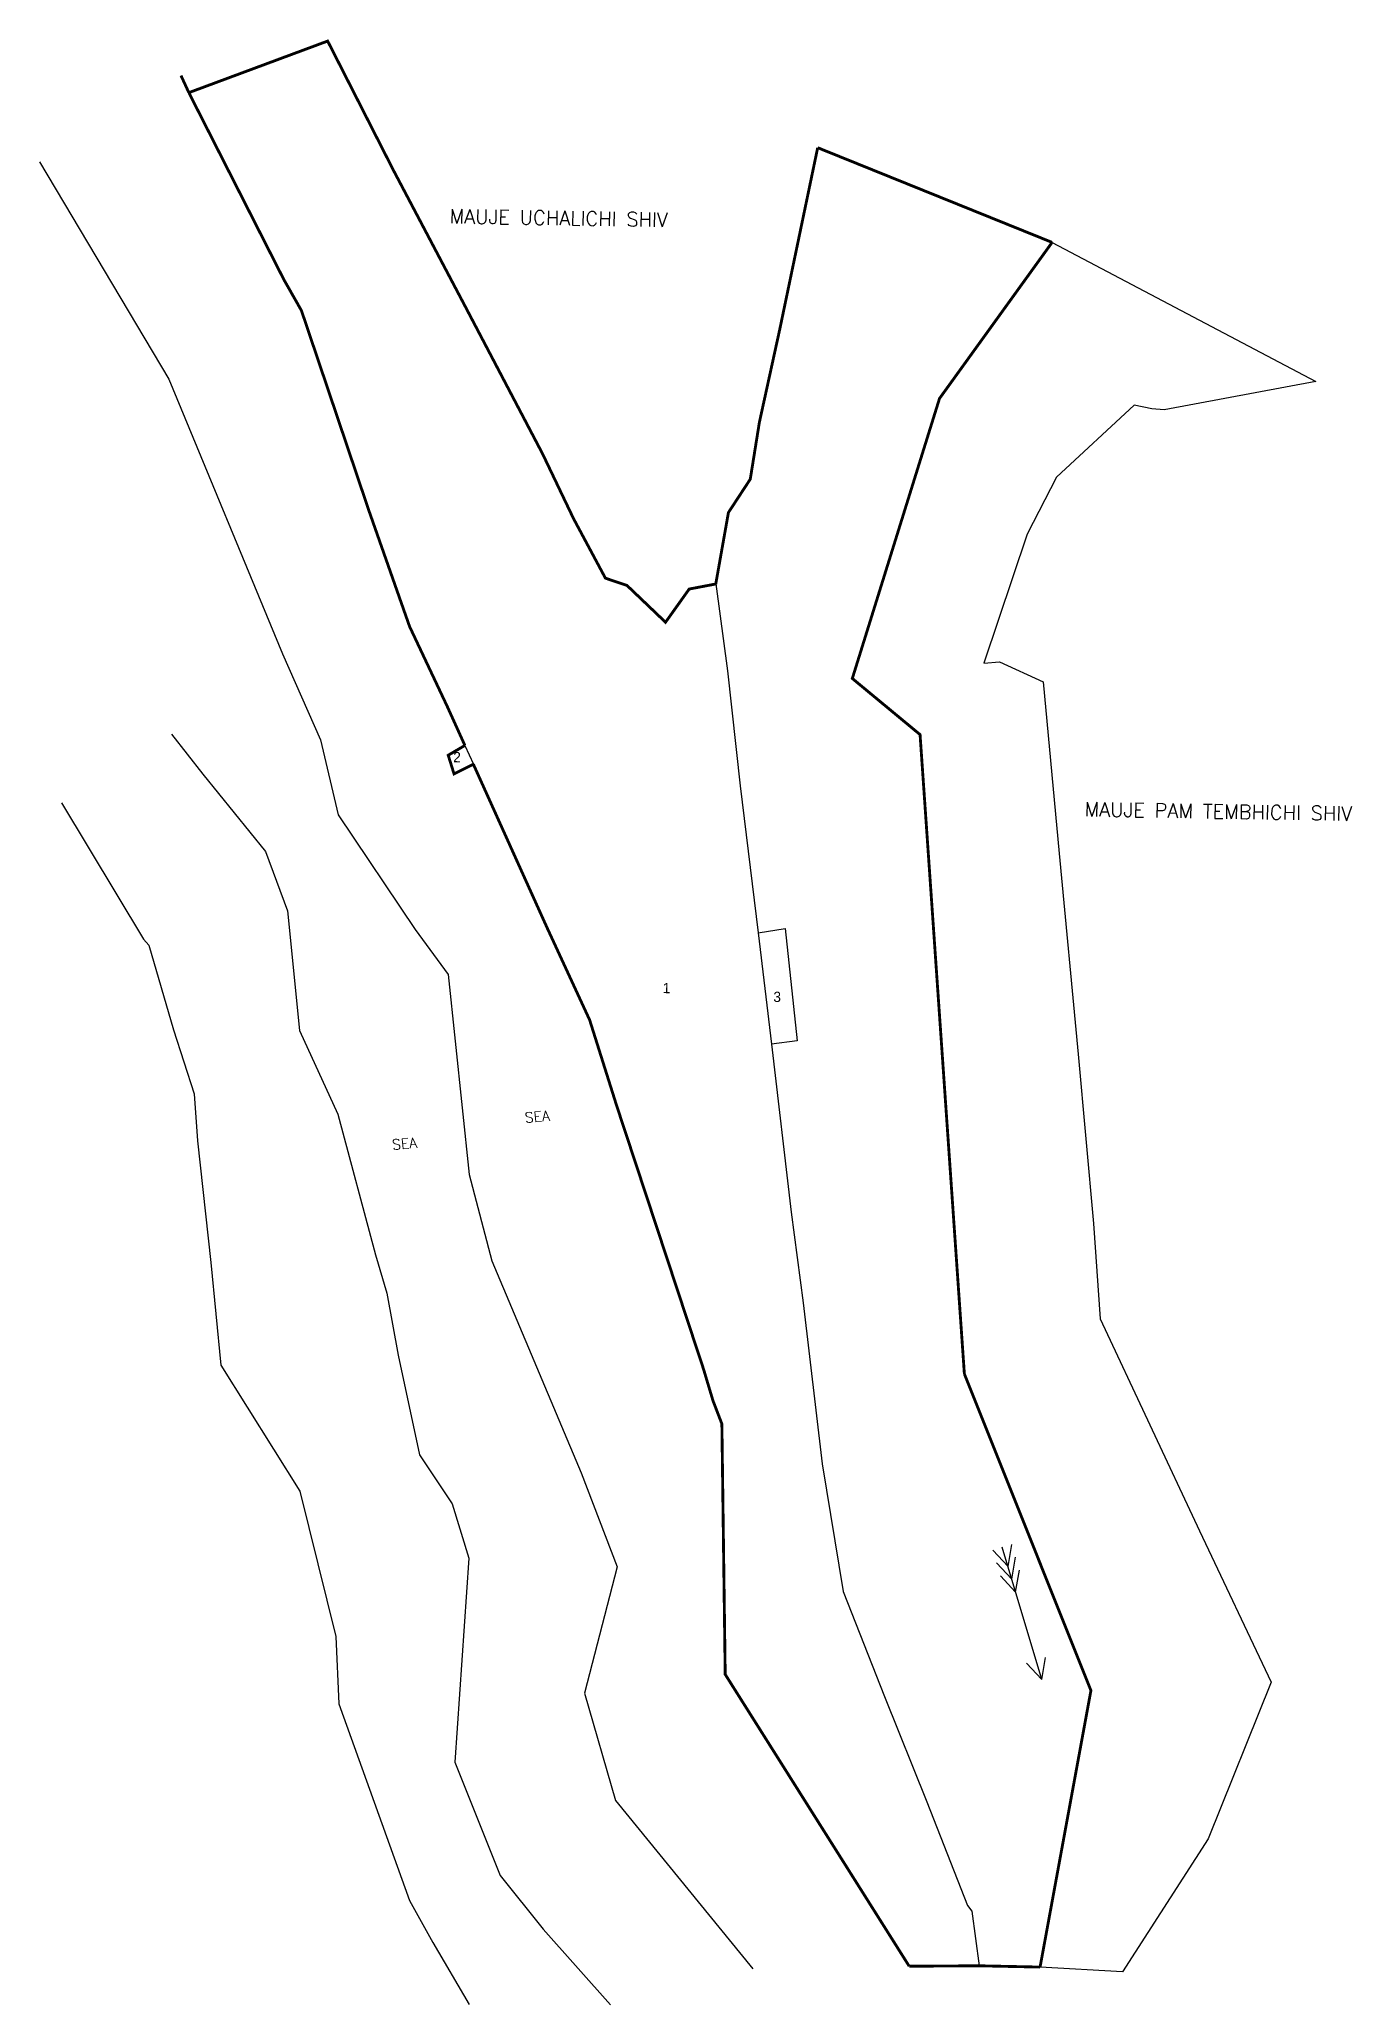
# Model space of a CAD drawing. Header units: metres. Extents: x 257086 to 258306, y 2190050 to 2191878.
import ezdxf

# ---------------------------------------------------------------- set-up
doc = ezdxf.new("R2010")
doc.units = ezdxf.units.M
doc.header["$LTSCALE"] = 0.3
doc.linetypes.add('DASHDOT', pattern=[1, 0.5, -0.25, 0, -0.25])
doc.linetypes.add('DIVIDE', pattern=[1.25, 0.5, -0.25, 0, -0.25, 0, -0.25])
for name, color, linetype in [('OFF', 1, 'Continuous'), ('OTHERS', 1, 'Continuous'), ('POLY_PARCEL', 6, 'Continuous'), ('POLY_WATER', 4, 'Continuous'), ('SYM_ARROW', 1, 'Continuous'), ('TEXT_MAPIN', 7, 'Continuous'), ('TEXT_MAPOUT', 7, 'Continuous'), ('TEXT_PARCEL', 7, 'Continuous'), ('V_BOUND_LINE', 7, 'Continuous'), ('V_BOUND_STREAM_LINE', 7, 'DASHDOT'), ('V_DIVIDE_LINE', 7, 'DIVIDE')]:
    doc.layers.add(name, color=color, linetype=linetype)
doc.styles.get("Standard").update_dxf_attribs({"font": 'simplex.shx'})
doc.styles.add('TEXT_MAP', font='KRDEV050.TTF', dxfattribs={"height": 1.8})

# ---------------------------------------------------------------- blocks, each defined once
blk = doc.blocks.new('RIVERARROW')
for points in [[(0, 0), (3.52, 1.73)], [(0, 0), (3.52, -1.73)], [(0, 0), (24.26, 0)], [(16.05, 0), (19.57, 1.73)], [(16.05, 0), (19.57, -1.73)], [(18.43, 0), (21.95, 1.73)], [(18.43, 0), (21.95, -1.73)], [(20.74, 0), (24.26, 1.73)], [(20.74, 0), (24.26, -1.73)]]:
    blk.add_lwpolyline(points)

msp = doc.modelspace()

# ---------------------------------------------------------------- linework, layer by layer
at = {"layer": 'OFF'}
for points in [[(258027.8, 2191689.4), (258272.9, 2191559.9)], [(258093.3, 2190080.5), (258016.6, 2190084.9)]]:
    msp.add_lwpolyline(points, dxfattribs=at)
at = {"layer": 'OTHERS'}
for points in [[(257086, 2191764.4), (257206.4, 2191562.1), (257312.1, 2191306.5), (257347.5, 2191226.5), (257363.9, 2191156.7), (257435.4, 2191050.3), (257466.2, 2191008.2), (257485.8, 2190822.4), (257506.7, 2190741.8), (257589.9, 2190544.7), (257623.3, 2190457.3), (257593, 2190339.6), (257621.7, 2190239.9), (257749.4, 2190083.2)], [(257208.9, 2191231.9), (257238, 2191194.6), (257296.3, 2191122.8), (257316.6, 2191067.4), (257328, 2190956.3), (257363.6, 2190878.5), (257398.6, 2190747.4), (257409.1, 2190711.8), (257419.7, 2190654.1), (257439.4, 2190561.6), (257470, 2190515.8), (257485.4, 2190465.2), (257472.5, 2190275.4), (257514.5, 2190170.2), (257554.6, 2190120.3), (257617.1, 2190049.9)], [(257106.7, 2191167.9), (257182.9, 2191041.2), (257187.9, 2191035.7), (257210.7, 2190956.9), (257230, 2190897.4), (257233.1, 2190853.7), (257245.3, 2190740.4), (257254.7, 2190644.8), (257328.2, 2190527.6), (257361.6, 2190392.5), (257364.4, 2190329.7), (257430.1, 2190146.8), (257452, 2190107.8), (257485.8, 2190050.1)]]:
    msp.add_lwpolyline(points, dxfattribs=at)
at = {"layer": 'POLY_PARCEL'}
for points in [[(257481.7, 2191221.4), (257489.6, 2191203.9)], [(257754.5, 2191047), (257766.9, 2190943.6)]]:
    msp.add_lwpolyline(points, dxfattribs=at)
at = {"layer": 'POLY_WATER'}
for points in [[(258272.9, 2191559.9), (258131.9, 2191533.7), (258120.5, 2191534.5), (258104, 2191538), (258031.8, 2191471), (258004.7, 2191417.9), (257964.2, 2191297.8), (257978.8, 2191299.3), (258019.6, 2191280.6), (258034.3, 2191120.8), (258051.9, 2190934.1), (258066.4, 2190776.7), (258072.5, 2190687.9), (258164.8, 2190490.7), (258231.5, 2190349.9), (258172.9, 2190204.2), (258093.3, 2190080.5)], [(257715, 2191371.6), (257725.8, 2191290.9), (257737.6, 2191183.8), (257754.5, 2191047)], [(257754.5, 2191047), (257779.4, 2191051.2), (257790.8, 2190946.5), (257766.9, 2190943.6)], [(257766.9, 2190943.6), (257785, 2190787.1), (257796.3, 2190703), (257813.9, 2190553), (257833.4, 2190434.3), (257872, 2190336.6), (257911.2, 2190238.6), (257949, 2190142.2), (257953.3, 2190136.8), (257960, 2190086.1)]]:
    msp.add_lwpolyline(points, dxfattribs=at)
at = {"layer": 'V_BOUND_LINE', "const_width": 2.65}
for points in [[(257225, 2191828.7), (257354.1, 2191876.7), (257415.3, 2191756.4), (257481.5, 2191630.8), (257553.9, 2191492.8), (257582.7, 2191432.5), (257612.4, 2191377), (257632.4, 2191370.3), (257668.3, 2191336), (257690.3, 2191366.9), (257715, 2191371.6)], [(257225, 2191828.7), (257313.3, 2191654.9), (257329.7, 2191626), (257392.6, 2191439.4), (257430.3, 2191332), (257465.3, 2191257.7), (257481.7, 2191221.4)], [(257715, 2191371.6), (257726.8, 2191438.1), (257747.1, 2191469.1), (257755.6, 2191522.1), (257774.5, 2191608.4), (257809.8, 2191777.5)], [(257481.7, 2191221.4), (257466.2, 2191212.3), (257471.6, 2191195), (257489.6, 2191203.9)], [(257489.6, 2191203.9), (257558.1, 2191051.9), (257597.7, 2190966.1), (257622.9, 2190886.1), (257703.7, 2190641), (257712.4, 2190611.9), (257720.7, 2190590.2), (257723.8, 2190357.2), (257894.9, 2190085.7)], [(257960, 2190086.1), (257894.9, 2190085.7)]]:
    msp.add_lwpolyline(points, dxfattribs=at)
at = {"layer": 'V_BOUND_STREAM_LINE', "ltscale": 10, "const_width": 2.65}
for points in [[(257809.8, 2191777.5), (258027.8, 2191689.4)], [(258027.8, 2191689.4), (257923.1, 2191544.2), (257842, 2191283.7), (257905, 2191231.5), (257946.2, 2190636.8)], [(257946.2, 2190636.8), (258063.9, 2190342.2), (258016.6, 2190084.9)], [(258016.6, 2190084.9), (257960, 2190086.1)]]:
    msp.add_lwpolyline(points, dxfattribs=at)
at = {"layer": 'V_DIVIDE_LINE', "ltscale": 10, "const_width": 2.65}
msp.add_lwpolyline([(257225, 2191828.7), (257217.7, 2191844.6)], dxfattribs=at)

# ---------------------------------------------------------------- block references
at = {"layer": 'SYM_ARROW', "xscale": 5.292085075739982, "yscale": 5.292085075739982, "zscale": 5.292085075739982, "rotation": 106.6326575928042}
msp.add_blockref('RIVERARROW', (258018.2, 2190352.4), dxfattribs=at)

# ---------------------------------------------------------------- texts
at = {"layer": 'TEXT_MAPIN'}
for p in [(257537.9, 2190870.3), (257414.4, 2190845.2)]:
    msp.add_text('SEA', height=9.53, rotation=5.0446, dxfattribs=at).set_placement(p)
at = {"layer": 'TEXT_MAPOUT'}
for s, p in [('MAUJE UCHALICHI SHIV', (257467.3, 2191707.2)), ('MAUJE PAM TEMBHICHI SHIV', (258057.8, 2191155.5))]:
    msp.add_text(s, height=13.23, rotation=359.0384, dxfattribs=at).set_placement(p)
at = {"layer": 'TEXT_PARCEL', "style": 'TEXT_MAP'}
for s, p in [('2', (257470.8, 2191205.8)), ('1', (257665.6, 2190991)), ('3', (257768.5, 2190982.8))]:
    msp.add_text(s, height=9.53, rotation=359.0384, dxfattribs=at).set_placement(p)

doc.saveas('drawing.dxf')
